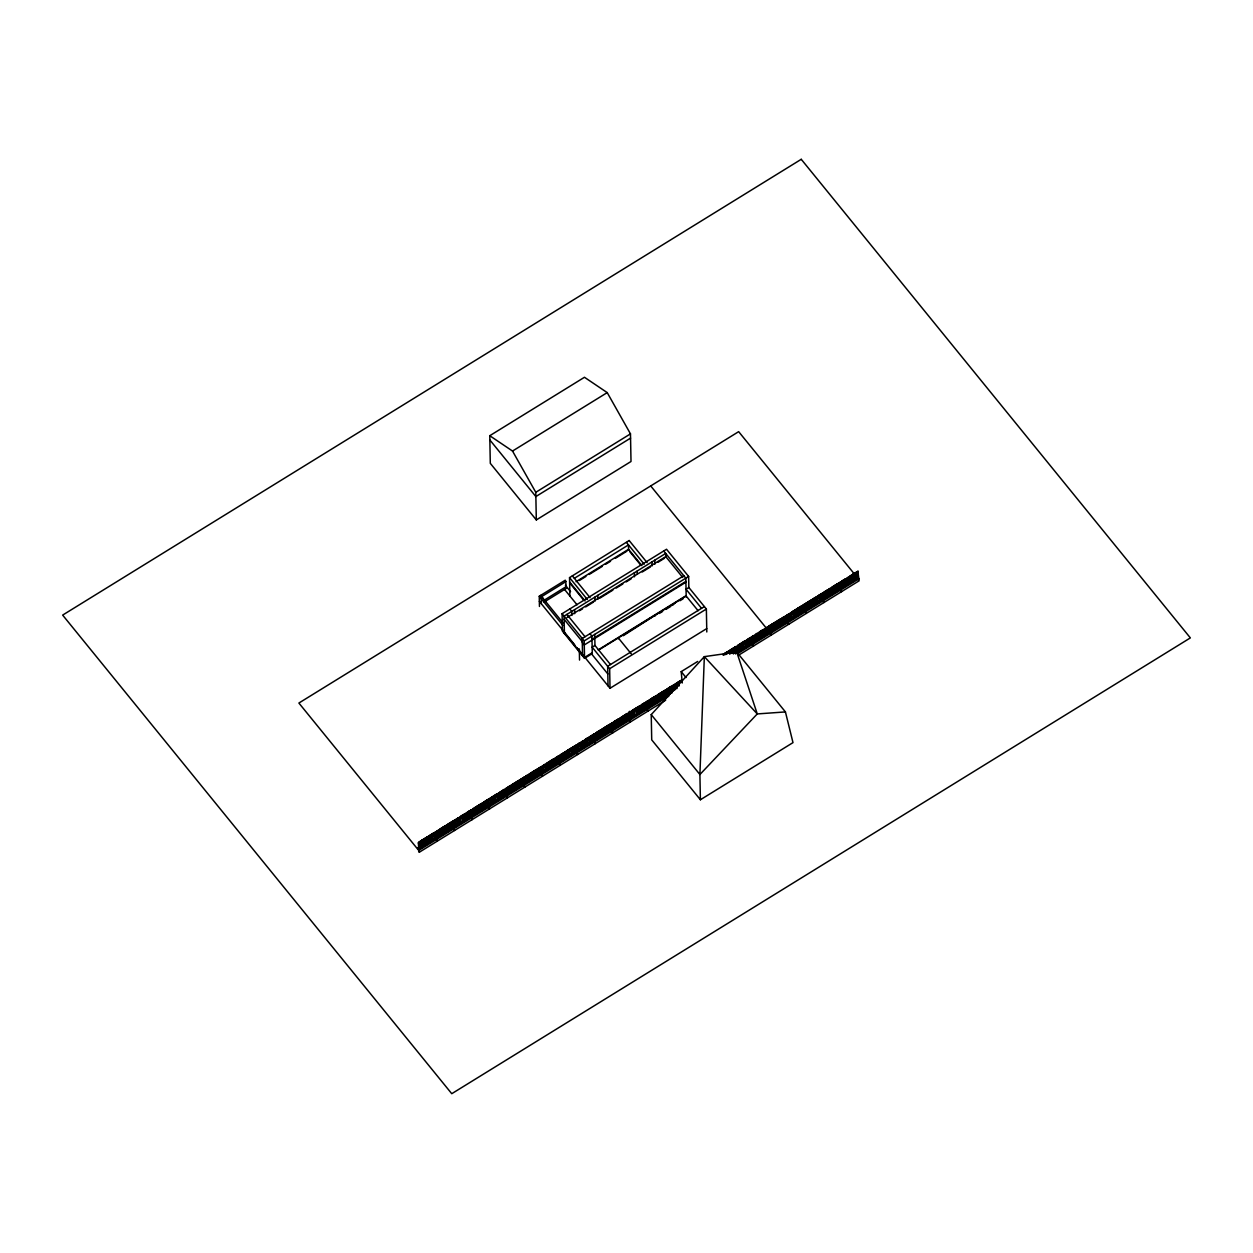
<?xml version="1.0" encoding="UTF-8"?>
<svg xmlns="http://www.w3.org/2000/svg" width="1253" height="1253" viewBox="0 0 1253 1253"><rect width="100%" height="100%" fill="white"/><g stroke="black" fill="none" stroke-linecap="round" stroke-linejoin="round"><path stroke-width="1.5" d="M651.231 714.617L704.343 656.65L736.733 652.03L785.427 711.923L792.992 742.622L700.396 799.759L651.717 739.865L651.231 714.617L699.91 774.511L700.396 799.759M489.766 435.715L584.462 377.278L607.219 392.612L630.478 433.867L631.011 461.496L536.315 519.932L490.299 463.344L489.766 435.715L512.524 451.049L535.783 492.304L536.315 519.932M512.524 451.049L607.219 392.612M535.783 492.304L630.478 433.867M630.557 438.127L535.861 496.564L489.845 439.96M539.448 606.452L539.26 596.24L565.291 580.186L566.372 586.498L543.395 600.688M569.896 596.021L569.535 577.617L629.304 540.435M541.656 596.6L566.278 581.392M542.643 597.822L541.233 598.683L541.343 603.789M574.344 578.322L628.489 544.914L628.583 550.13M576.067 581.69L628.567 549.284L641.865 565.636M544.147 602.051L567.374 587.72M579.356 580.515L585.918 576.458M589.208 574.438L602.333 566.34M605.606 564.304L610.54 561.266M615.458 558.243L626.939 551.148M592.262 653.565L584.54 658.326L562.425 631.136L562.096 613.704L666.533 549.253L688.633 576.443L688.852 587.5L706.363 609.036L706.802 631.982M566.951 617.604L665.766 556.614L682.697 577.445M579.403 610.775L582.551 608.833M585.684 606.906L593.53 602.051M599.576 598.323L612.874 590.116M616.194 588.064L622.835 583.976M626.171 581.925L631.152 578.839M642.209 572.01L650.417 566.951M657.982 562.284L664.215 558.431M683.84 575.754L582.222 638.466L582.551 655.883M584.54 658.326L584.196 640.894L688.633 576.443M591.996 639.312L685.892 581.376M685.908 582.222L584.274 644.935L582.3 642.491M594.736 634.394L594.956 645.452L592.136 647.174L609.647 668.71L610.023 688.273L706.739 628.583M688.852 587.5L686.033 589.239L701.555 608.331M592.246 652.703L584.524 657.48L562.409 630.29M598.386 649.774L686.158 595.614M598.401 650.197L686.174 596.036L698.109 610.728M623.305 635.694L657.668 613.625M659.329 613.453L662.618 611.433M665.891 609.412L670.825 606.374M679.956 600.735L683.073 598.809M704.374 606.593L607.658 666.283L608.034 685.83M609.647 668.71L706.363 609.036M682.118 681.35L681.209 671.624L697.686 661.459M418.533 842.361L420.131 841.734L420.272 848.485L418.862 849.362L418.533 842.361L418.706 851.46M428.698 836.08L427.289 836.957L428.886 836.331L429.027 843.081L427.43 843.708L428.839 842.846M436.342 832.556L435.699 831.757C431.392 835.031 440.711 828.437 436.326 831.741M437.877 830.426C441.009 827.653 434.885 834.968 437.861 837.63L436.451 838.508L435.809 837.709M446.287 825.226L444.878 826.103L446.475 825.476L446.616 832.227L445.019 832.853L446.428 831.992M446.616 832.227L446.632 825.022L448.041 824.145L446.82 825.257L446.961 832.023L448.37 831.146L448.261 825.194L446.851 826.072M455.121 819.775L453.711 820.652L454.04 827.653L455.45 826.776L455.121 819.775L455.45 826.776M455.466 819.572C458.567 816.815 452.599 823.91 455.794 826.573L457.204 825.696L457.094 819.744L455.685 820.621M458.614 817.614L457.22 818.491L458.817 817.864L458.958 824.615L457.345 825.241L458.755 824.38M463.876 814.372L462.467 815.249L464.08 814.622L464.205 821.373L462.608 821.999L464.017 821.138M464.221 814.168C467.322 811.411 461.355 818.507 464.55 821.169L465.959 820.292L465.85 814.34L464.44 815.217M467.385 812.21L465.975 813.087L467.573 812.461L467.714 819.211L466.1 819.838L467.51 818.976M472.914 809.172L473.039 815.922L471.645 816.799L471.504 810.284L469.468 810.926L472.914 809.172L471.504 810.033M473.054 808.702C476.124 804.614 469.515 818.24 474.793 814.842C475.999 804.363 471.41 809.266 473.383 815.719M476.218 806.76L474.809 807.621L476.406 807.01L476.547 813.761L474.95 814.387L476.344 813.526M481.465 803.518L480.056 804.379L481.669 803.768L481.794 810.519L480.197 811.145L481.606 810.284M481.81 803.298C484.911 800.557 478.944 807.652 482.139 810.315L483.548 809.438L483.439 803.486L482.029 804.363M484.974 801.356L483.564 802.218L485.162 801.607L485.303 808.357L483.705 808.984L485.099 808.122M490.299 798.067L488.889 798.928L489.234 805.945L490.643 805.068L490.503 798.302L487.057 800.056L488.466 799.195L489.109 800.275L506.337 789.641C501.607 789.766 512.9 784.864 506.682 788.325M490.972 804.865L490.643 797.848L492.053 796.986L490.847 798.098L490.972 804.865L492.382 803.987L492.272 798.036L490.863 798.913M493.807 795.906L492.398 796.767L493.995 796.141L494.136 802.907L492.539 803.533L493.933 802.656M499.054 792.663C496.501 793.415 501.858 793.509 499.399 799.665L497.786 800.291L499.399 799.665M499.493 796.908L499.399 792.444L500.808 791.583L499.602 792.695L499.743 799.461L501.137 798.584L501.028 792.632L499.618 793.509M502.563 790.502L501.153 791.363L502.751 790.737L502.892 797.503L501.294 798.13L502.704 797.253M511.396 785.051L509.987 785.913L511.584 785.286L511.725 792.053L510.128 792.679L511.537 791.802M520.152 779.648L518.742 780.509L520.34 779.883L520.481 786.649L518.883 787.276L520.293 786.398M528.985 774.197C526.432 774.949 531.789 775.043 529.314 781.199L527.717 781.825L529.314 781.199M529.659 780.979L529.33 773.978L530.739 773.117L529.518 774.229L529.659 780.979L531.068 780.118L530.959 774.166L529.549 775.027M537.741 768.794L536.331 769.655L537.944 769.029L538.07 775.795L536.472 776.421L537.882 775.544M538.414 775.576L538.085 768.575L539.495 767.713L538.289 768.825L538.414 775.576L539.824 774.714L539.714 768.762L538.304 769.624M546.574 763.343C544.021 764.095 549.378 764.189 546.903 770.344L545.306 770.971L546.903 770.344M547.248 770.125L546.919 763.124L548.328 762.263L547.122 763.375L547.248 770.125L548.657 769.264L548.548 763.312L547.138 764.173M550.083 761.182L548.673 762.043L550.271 761.417L550.412 768.183L548.814 768.809L550.208 767.932M555.33 757.94C552.777 758.691 558.133 758.785 555.674 764.941L554.061 765.567L555.674 764.941M556.003 764.722L555.674 757.72L557.084 756.859L555.878 757.971L556.003 764.722L557.413 763.86L557.303 757.908L555.893 758.77M576.615 744.955L576.756 751.925L575.346 752.787L575.033 746.6L576.443 745.723L559.464 756.843L558.838 755.778L557.428 756.64L560.858 754.886L559.261 755.512L559.59 762.513L560.999 761.652L560.89 755.7L559.277 756.326M564.163 752.489L562.754 753.351L564.367 752.724L564.508 759.49L562.895 760.117L564.304 759.24M564.508 759.49L564.508 752.27L565.917 751.408L564.711 752.52L564.852 759.271L566.246 758.41L566.137 752.458L564.727 753.319M567.672 750.328L566.262 751.189L567.86 750.563L568.001 757.329L566.403 757.955L567.813 757.078M572.919 747.086L571.509 747.947L573.122 747.321L573.263 754.087L571.65 754.713L573.06 753.836M573.263 754.087L573.263 746.866L574.673 746.005L573.467 747.117L573.608 753.867L575.002 753.006L574.892 747.054L573.482 747.916M611.824 724.265L577.069 745.707L576.427 744.924C572.01 748.166 582.081 741.447 576.443 745.065M581.752 741.635C578.526 743.812 584.478 739.599 581.831 745.41M582.097 748.636L580.484 749.263L582.097 748.636L582.097 741.416L583.506 740.554L582.3 741.666L582.441 748.417L583.835 747.555L583.726 741.604L582.316 742.465M585.261 739.474C582.708 740.21 588.064 740.319 585.59 746.475L583.992 747.101L585.59 746.475M590.508 736.231C587.626 737.688 593.389 735.292 590.617 741.494M590.852 743.233L589.239 743.859L590.852 743.233L590.852 736.012L592.262 735.151L591.056 736.263L591.197 743.013L592.606 742.152L592.481 736.2L591.071 737.062M612.231 723.185C616.617 719.895 607.298 726.474 611.605 723.2L611.934 730.217L610.54 731.079L610.227 724.892L611.621 724.015L594.642 735.135L594.016 734.07L592.606 734.931L596.036 733.177L594.439 733.804L594.768 740.805L596.177 739.943L596.068 733.992L594.455 734.618M602.85 728.604L601.44 729.481L603.053 728.854L603.179 735.621L601.581 736.231L602.991 735.37M619.233 718.862C621.739 715.322 616.586 723.373 619.374 725.628L620.768 724.767L620.783 717.546L622.193 716.669L620.987 717.781L621.112 724.547L622.522 723.686L622.412 717.734L621.002 718.596M632.781 710.138L631.371 711.015L632.969 710.388L633.11 717.139L631.512 717.765L632.906 716.904M638.028 706.896L636.618 707.773L638.231 707.146L638.372 713.897L636.759 714.523L638.169 713.662M638.372 713.897L638.372 706.692L639.782 705.815L638.576 706.927L638.717 713.693L640.111 712.816L640.001 706.88L638.591 707.741M650.37 699.284L648.96 700.161L650.558 699.534L650.699 706.285L649.101 706.911L650.511 706.05M655.617 696.041L654.207 696.919L655.82 696.292L655.961 703.043L654.348 703.669L655.758 702.808M655.961 695.838C659.062 693.097 653.095 700.176 656.306 702.839L657.7 701.962L657.59 696.01L656.18 696.887M659.125 693.88L657.715 694.757L659.313 694.131L659.454 700.881L657.856 701.508L659.266 700.646M667.959 688.43L666.549 689.307L668.162 688.68L668.288 695.431L666.69 696.057L668.1 695.196M673.206 685.187C670.324 686.66 676.087 684.248 673.315 690.466M673.66 690.246L673.55 684.984L674.96 684.107L673.754 685.219L673.863 690.497M676.714 683.026C673.628 684.89 679.565 681.413 676.792 687.49M722.824 654.567L724.422 653.941L723.028 654.818M729.481 650.464C726.145 652.891 731.987 648.255 729.747 653.674M729.904 654.035L729.826 650.244L731.235 649.383L730.029 650.495L730.092 653.471M737.109 646.125C739.615 642.585 734.462 650.636 737.25 652.876L738.659 652.014L738.659 644.794L740.069 643.932L738.863 645.044L739.004 651.795L740.413 650.933L740.288 644.982L738.878 645.843M741.823 642.852L740.413 643.713L742.027 643.087L742.152 649.853L740.554 650.479L741.964 649.602M747.07 639.61C744.517 640.361 749.874 640.455 747.414 646.611L745.801 647.237L747.414 646.611M747.759 646.391L747.414 639.39L748.824 638.529L747.618 639.641L747.759 646.391L749.169 645.53L749.043 639.578L747.634 640.44M750.578 637.448L749.169 638.31L750.782 637.683L750.907 644.449L749.31 645.076L750.719 644.199M755.904 634.159C752.834 636.023 758.754 632.546 755.998 638.623M756.248 641.16L754.635 641.787L756.248 641.16L756.248 633.94L757.658 633.078L756.452 634.19L756.593 640.941L758.002 640.079L757.877 634.128L756.483 634.989M759.412 631.998C756.859 632.749 762.216 632.843 759.741 638.999L758.143 639.625L759.741 638.999M763.453 629.867C765.959 626.328 760.806 634.363 763.594 636.618L765.003 635.757L765.003 628.536L766.413 627.675L765.207 628.787L765.348 635.537L766.758 634.676L766.632 628.724L765.238 629.586M768.167 626.594L766.758 627.455L768.371 626.829L768.512 633.595L766.899 634.222L768.308 633.345M777.001 621.143C774.448 621.88 779.805 621.989 777.346 628.145L775.732 628.771L777.346 628.145M782.264 617.901C778.896 620.423 784.691 615.646 782.311 620.877M782.592 624.902L780.995 625.529L782.592 624.902L782.608 617.682L784.002 616.821L782.796 617.933L782.937 624.683L784.347 623.822L784.237 617.87L782.827 618.731M785.756 615.74C783.203 616.476 788.56 616.586 786.101 622.741L784.488 623.367L786.101 622.741M794.59 610.289L793.18 611.151L794.794 610.524L794.935 617.29L793.321 617.917L794.731 617.04M794.935 617.29L794.935 610.07L796.344 609.209L795.138 610.321L795.279 617.071L796.673 616.21L796.563 610.258L795.154 611.119M803.345 604.886L801.936 605.747L803.549 605.121L803.69 611.887L802.077 612.513L803.486 611.636M812.179 599.435L810.769 600.297L812.383 599.67L812.524 606.436L810.91 607.063L812.32 606.186M812.524 606.436L812.524 599.216L813.933 598.354L812.727 599.467L812.868 606.217L814.278 605.356L814.152 599.404L812.743 600.265M820.934 594.032L819.54 594.893L821.138 594.267L821.279 601.033L819.666 601.659L821.075 600.782M821.279 601.033L821.279 593.812L822.688 592.951L823.033 599.952L821.42 600.579L824.662 598.574L824.521 591.808L823.315 592.92M829.768 588.565L828.374 589.443L829.972 588.816L830.112 595.582L828.499 596.193L829.909 595.332M830.112 588.362C833.214 585.621 827.262 592.716 830.457 595.363L831.867 594.502L831.741 588.55L830.347 589.411M838.523 583.162L837.129 584.039L838.727 583.412L838.868 590.179L837.255 590.789L838.664 589.928M838.868 590.179L838.868 582.958L840.277 582.081L840.92 582.88M838.993 588.91L842.455 587.97L842.314 581.204L840.904 582.065M847.373 577.711C844.632 578.886 850.192 577.445 847.482 583.663M847.701 577.508C850.818 574.767 844.851 581.862 848.046 584.509L849.456 583.647L849.346 577.696L847.936 578.557M850.865 575.55L849.456 576.427L851.069 575.8L851.21 582.567L849.597 583.178L851.006 582.316M856.128 572.308L854.718 573.185L856.316 572.558L856.457 579.325L854.859 579.935L856.253 579.074M857.569 576.881L858.258 578.056L856.801 579.105L856.472 572.104L857.866 571.227L859.104 580.828L739.16 654.849M435.731 832.963L436.075 831.679L436.451 838.508M541.688 767.181L543.301 766.554L543.41 772.506L542.001 773.367L541.86 766.852L539.839 767.494L543.269 765.74L541.86 766.617M558.854 755.919L559.402 762.482M594.032 734.195L594.752 740.664M611.621 723.341L612.357 729.951L613.766 729.089L613.657 723.138L612.044 723.748M647.55 708.243L647.159 701.414L647.128 708.493L645.718 709.37L648.944 707.365L647.55 708.243L646.893 707.444M664.513 697.404L664.748 690.56L664.936 697.357M682.337 679.706L682.259 681.287M734.775 648.428C738.972 643.228 731.705 650.244 734.744 647.221L735.386 648.005M769.953 626.719L769.937 625.654L785.976 616.617M805.209 609.757L805.867 610.54C810.472 607.329 800.432 613.531 805.444 610.806L805.475 603.727L805.381 605.309L799.116 609.177M840.324 583.287L840.653 582.019L841.045 588.832M418.549 842.956L420.131 841.734M455.325 820.026L451.879 821.78L453.288 820.903L453.931 821.702M459.162 817.645C461.668 814.105 456.515 822.156 459.303 824.411L460.712 823.534L460.587 817.582L459.193 818.46M641.724 704.985C638.482 704.985 644.809 705.956 641.865 711.735L640.267 712.362L641.865 711.735M682.165 680.034L680.567 680.661L682.227 680.238M789.876 613.563C792.397 610.007 787.229 618.058 790.016 620.313L791.426 619.452L791.316 613.5L789.907 614.362M816.236 597.305C818.742 593.75 813.573 601.8 816.361 604.056L817.77 603.194L817.661 597.242L816.251 598.104M821.623 600.813L821.482 594.063L824.521 591.808M840.653 582.019L840.622 589.098L839.212 589.959L839.071 583.193L842.314 581.204M858.321 571.572L856.472 572.104M442.607 829.188L434.321 833.433L434.634 839.635L436.028 838.758L436.075 831.679M436.138 832.305L437.751 831.679M441.056 829.282L439.646 830.144L439.96 836.346L441.369 835.469L441.26 829.517M441.401 829.063L442.998 828.437L443.123 834.388C438.675 839.212 442.967 819.07 441.714 835.265M453.743 821.451L455.34 820.825M467.714 819.211L467.745 812.805L469.155 811.944L469.468 818.131L467.855 818.757L469.468 818.131M471.332 810.597L472.929 809.971M488.921 799.743L490.518 799.116M494.481 802.703L494.168 796.501L495.577 795.639L495.89 801.826L494.277 802.453L495.89 801.826M506.51 788.889L508.107 788.262L508.232 794.214L506.619 794.841M512.07 791.833L511.757 785.647L513.166 784.77L513.479 790.972L511.882 791.598L513.479 790.972M520.825 786.43L520.512 780.243L521.921 779.382L522.235 785.568L520.637 786.195L522.235 785.568M524.099 778.035L525.696 777.408L525.821 783.36L524.412 784.221L524.067 777.22L525.68 776.594L522.25 778.348L523.644 777.486L524.287 778.567L541.265 767.431L539.855 768.308L540.168 774.495L541.578 773.634L541.609 766.554M568.032 750.923L569.645 750.296L569.755 756.248C565.322 761.072 569.598 740.915 568.345 757.11M576.866 745.472L578.479 744.846L578.588 750.798L577.179 751.659L576.537 750.876M585.621 740.069L587.234 739.442L587.344 745.394C582.911 750.218 587.187 730.06 585.934 746.255M629.648 712.894L631.246 712.284L631.355 718.22L629.946 719.097C632.843 706.817 626.155 710.796 629.539 719.363L627.925 719.974L631.355 718.22M633.11 717.139L633.141 710.733L634.551 709.871L634.864 716.058L633.251 716.685L634.864 716.058M647.237 702.04L648.835 701.414L648.944 707.365M664.826 691.186L666.424 690.56L666.549 696.511L665.139 697.388L664.795 690.387L666.408 689.761L662.962 691.515L664.372 690.638L665.014 691.719L681.992 680.598L680.786 681.71M735.182 647.77L736.795 647.143L736.701 652.844M742.496 649.634L742.183 643.447L743.593 642.57L743.906 648.772L742.309 649.399L743.906 648.772M733.631 653.612L733.35 648.897L752.614 637.871L752.693 636.289L752.661 643.369L751.252 644.23L750.939 638.043L752.348 637.166L735.119 647.989M752.771 636.916L754.384 636.289L754.494 642.241L753.084 643.102L752.442 642.319M759.772 632.593L761.385 631.966L761.495 637.918C757.063 642.742 761.338 622.584 760.085 638.779M769.937 625.654L770.25 632.514L768.653 633.141L768.543 627.189L769.937 626.312L723.795 654.974M770.36 626.061L771.973 625.435L772.083 631.387L770.673 632.248L770.031 631.465M777.377 621.739L778.974 621.112L779.084 627.064C774.652 631.888 778.927 611.73 777.69 627.925M787.777 615.098L787.839 621.66L786.445 622.522L786.132 616.335L787.792 615.943M787.949 615.207L789.562 614.581L789.672 620.533L788.262 621.394L787.698 614.69M805.554 604.353L807.151 603.727L807.261 609.678M823.143 593.499L824.74 592.873M840.732 582.629L842.329 582.019M854.389 574.203L852.98 575.064L853.293 581.267L854.703 580.405L854.593 574.454M418.502 843.598L469.342 812.007M470.924 811.255L470.893 810.19L471.222 817.05L469.812 817.927L469.687 811.975L506.087 789.155L504.677 790.016L504.99 796.219L506.4 795.342L506.087 788.482L506.698 789.139M506.447 789.108L522.125 779.444M523.691 778.693L524.02 777.408L523.989 784.488L522.579 785.349L522.47 779.413L574.892 746.882M575.237 746.835L576.646 745.974M629.413 713.411L612.247 724.5L623.211 717.734M629.836 713.145L645.248 703.45M645.718 709.37L645.593 703.419L664.591 691.687M664.763 691.421L682.196 680.833M786.445 622.522L786.32 616.57L838.743 584.039M858.101 572.292L838.899 583.773L840.92 583.381M418.737 843.692L429.716 836.926M432.849 834.984L435.981 833.057M453.57 822.203L436.091 832.54M453.931 821.984L458.629 819.086M461.762 817.144L469.593 812.304M471.52 811.13L488.498 800.009L487.088 800.871L487.401 807.073L488.811 806.196C486.978 796.861 488.968 801.544 495.374 796.61M508.264 788.45L520.794 780.713M541.876 767.713L559.12 757.063M578.62 745.034L586.467 740.194M589.599 738.252L594.298 735.354M612.231 724.281L629.476 713.646M639.234 707.632L629.836 713.427L629.194 712.346L629.539 719.363M642.366 705.69L646.814 702.306L645.593 703.419M647.425 702.573L664.654 691.938M725.612 654.317L734.775 648.208M752.959 637.448L768.637 627.769M772.114 625.623L786.226 616.915M788.137 615.724L805.381 605.089M808.874 602.944L821.404 595.206M823.331 594.016L840.309 583.084M851.883 576.396L840.669 582.864M855.016 574.469L857.898 572.041L856.692 573.154M425.018 840.043L429.716 837.129M432.849 835.203L435.731 832.744M445.739 827.246L453.57 822.407M453.931 822.203L458.629 819.29M461.762 817.363L469.593 812.524M474.652 809.407L471.269 810.816M477.785 807.465L488.513 800.401M498.506 794.684L506.353 789.844M508.264 788.67L520.809 780.932M532.118 773.931L524.036 778.473M536.832 771.034L541.28 767.838M548.156 764.048L541.625 767.4M552.855 761.151L558.854 756.577L557.444 757.454L557.757 763.641L559.167 762.779L559.277 756.107M578.635 745.237L586.467 740.398M589.599 738.471L594.032 734.869L592.638 735.746L592.935 741.933L594.345 741.071L594.016 734.07M639.234 707.835L627.816 714.022L628.129 720.224M642.366 705.909L646.83 702.698M677.544 684.201L662.994 692.314L663.307 698.516L664.716 697.639L664.638 691.092M725.628 654.536L730.327 651.623M754.541 636.681L768.637 627.988M772.13 625.827L775.262 623.9M778.395 621.958L786.226 617.134M795.984 611.104L787.902 615.427M808.874 603.147L821.404 595.41M823.331 594.235L840.575 583.6M845.618 580.484L851.883 576.615M855.032 574.673L857.913 572.433M664.074 696.292L665.594 700.239L419.332 852.212L417.813 848.265L421.008 846.292M436.169 837.004L439.302 834.843M442.434 833.135L448.699 829.047M460.023 822.266L453.758 826.134L453.68 827.732M462.576 820.637L467.855 817.222M471.347 815.28L474.48 813.134M478.568 810.754L486.571 805.82M517.505 786.806L520.637 784.864M528.139 780.165L531.35 778.191M536.143 775.231L539.792 772.835M545.744 769.311L551.116 765.849M553.732 764.377L557.381 761.981M563.333 758.457L576.537 750.155L578.573 749.983M584.728 745.316L587.861 743.389M590.993 741.447L594.376 739.818M619.295 723.921L624.62 720.71M636.884 713.067L642.194 709.637M654.473 702.213L659.798 698.782M736.78 651.482L739.912 649.336M745.629 645.953L750.876 642.57M765.332 633.861L768.465 631.716M802.092 611.182L805.225 609.256M811.192 605.497L822.814 598.182L824.834 598.01L810.895 606.248M828.781 594.642L834.122 591.197M837.27 589.474L840.403 587.328M847.028 583.459L851.727 580.343M854.859 578.62L858.242 576.772L855.11 578.714M418.831 847.936L421.963 846.01M436.42 837.082L439.552 835.156M442.685 833.214L450.516 828.39M454.009 826.228L460.274 822.36M463.406 820.433L468.105 817.536M471.598 815.374L474.73 813.448M480.995 809.579L488.827 804.739M492.319 802.593L497.018 799.68M509.908 791.739L513.041 789.797M517.74 786.9C522.861 782.718 522.924 783.783 525.821 783.36M527.497 780.885L541.609 772.177M545.086 770.015L551.367 766.147M554.499 764.22L559.198 761.323M562.675 759.161L576.787 750.469M584.979 745.41L588.111 743.483M591.244 741.541L594.376 739.615M597.869 737.453L594.486 739.082M608.833 730.687L611.965 728.745M612.325 728.541L617.024 725.628M620.157 723.701L624.855 720.804M633.047 715.745L629.664 717.374M637.746 712.847L642.444 709.95M647.503 706.817L650.636 704.891M655.335 701.993L664.748 696.182M668.225 694.037L664.842 695.666M737.015 651.576L740.163 649.649M743.295 647.707L751.127 642.883M765.583 633.955L768.716 632.029M794.496 616.116L797.628 614.174M802.327 611.276L805.46 609.35M812.085 605.262L823.049 598.495M828.108 595.363L840.653 587.626M847.263 583.553L851.962 580.64M421.963 846.229L418.643 848.312L420.053 847.435M426.662 843.316L429.795 841.389M432.661 839.667L434.258 839.04L432.849 839.902M436.232 837.458L450.516 828.593M462.576 821.185L468.121 817.739M470.987 816.001L469.593 816.862L471.191 816.251M471.41 815.734L476.532 812.946L475.122 813.823M479.429 810.754L488.842 804.959M492.319 802.797L497.425 799.696M497.77 799.477L499.164 798.615M501.263 797.315L502.876 796.689L501.466 797.566M509.908 791.943L513.464 790.157L511.851 790.784M516.189 788.074L541.359 771.864M545.102 770.235L551.946 766.053M554.03 764.753L559.198 761.526M578.369 749.733L561.125 760.383L562.722 759.757M588.879 743.248L583.961 746.287L585.37 745.41M589.223 743.045L590.633 742.168M592.716 740.883L594.126 740.006M604.713 733.475L594.486 739.301M608.833 730.906L611.73 728.666M617.056 725.863L612.075 728.228M619.139 724.579L624.855 721.008M627.91 719.175L629.304 718.298M629.726 718.047L633.047 715.964M664.748 696.402L647.253 706.52M668.225 694.24L664.842 695.869M737.03 651.826L740.382 650.119L738.784 650.746M743.295 647.926L751.127 643.087M757.752 638.999L761.276 636.869M763.375 635.569L768.716 632.232M772.208 630.118L773.618 629.257M775.372 628.176L773.962 629.037L775.56 628.411M775.717 627.957L777.314 627.33L775.905 628.207M784.472 622.553L787.871 620.407M788.231 620.188L791.363 618.262M797.628 614.393L793.306 617.102L794.715 616.241M798.553 613.86L799.962 612.999M802.061 611.699L807.245 608.864L805.632 609.491M824.975 597.556L826.385 596.679M828.108 595.582L842.423 587.156L841.014 588.017M847.263 583.757L852.729 580.421M854.828 579.137L857.992 576.693M422.339 846.386L423.561 845.274M430.75 841.202L429.152 841.828M431.095 840.982L432.504 840.121M436.436 837.693L437.642 836.581M441.683 834.451L442.889 833.339M444.846 832.509L443.233 833.135M445.191 832.29L446.397 831.178M448.699 830.128L449.905 829.016M457.188 824.897L455.575 825.508M457.533 824.678L458.739 823.566M459.271 823.597C464.628 819.556 449.78 829.752 455.231 825.727M461.026 822.516L462.232 821.404M462.78 821.435L463.986 820.323M468.027 818.193L469.249 817.081M471.614 815.985L472.82 814.873M481.779 809.704L480.165 810.331M483.533 808.624L481.919 809.25M483.877 808.42L485.083 807.308M485.631 807.339L486.837 806.227M487.37 806.259L488.858 806.008M497.613 799.931L496.016 800.557M497.958 799.727L499.367 798.85M506.792 794.277L507.998 793.165M509.955 792.319L508.342 792.945M510.3 792.115L511.506 791.003M513.808 789.954L515.014 788.842M522.219 784.754L520.606 785.38M522.564 784.55L523.958 783.673M524.38 783.423L525.79 782.545M527.889 781.261L529.095 780.149M533.136 778.019L534.358 776.907M536.3 776.061L534.702 776.688M536.644 775.858L537.85 774.746M540.153 773.696L541.562 772.819M548.642 768.449L547.028 769.076M548.986 768.246L550.192 767.134M550.74 767.165L552.134 766.288M554.233 765.003L555.439 763.891M559.151 761.965L557.538 762.591M563.067 759.553L564.273 758.441M566.575 757.392L567.781 756.279M573.232 753.272L571.634 753.899M574.986 752.192L573.373 752.818M575.331 751.988L576.74 751.111M578.902 749.764L580.123 748.652M589.067 743.499L587.469 744.125M589.411 743.28L590.821 742.418M592.92 741.118L594.329 740.257M599.654 736.968L598.057 737.594M601.409 735.887L599.811 736.513M601.753 735.668L602.959 734.556M604.917 733.725L603.304 734.352M605.262 733.506L606.468 732.394M615.834 726.975L617.243 726.114M619.342 724.814L620.548 723.701M624.605 721.571L625.811 720.459M627.753 719.629L626.155 720.256M628.098 719.41L629.507 718.549M631.34 717.421L629.304 717.593M631.684 717.202L632.89 716.089M640.095 712.017L638.482 712.644M640.44 711.798L641.646 710.686M642.194 710.717L643.588 709.856M645.687 708.556L647.096 707.694M654.176 703.325L652.578 703.951M654.52 703.105L655.742 701.993M657.684 701.163L656.071 701.79M658.029 700.944L659.235 699.832M664.685 696.84L663.088 697.467M666.518 695.713L664.497 695.885M666.862 695.493L668.068 694.381M737.218 652.077L738.44 650.965M745.629 646.877L744.031 647.503M745.974 646.673L747.195 645.561M749.137 644.715L747.54 645.342M749.482 644.512L750.688 643.4M761.479 637.104L759.866 637.73M761.824 636.9L763.03 635.788M763.578 635.819L764.784 634.707M772.067 630.572L770.031 630.745M772.412 630.369L773.806 629.492M784.315 623.007L782.718 623.634M784.66 622.804L785.866 621.692M787.824 620.846L786.211 621.472M788.247 620.595L789.656 619.718M790.001 619.515L791.207 618.402M798.412 614.315L796.798 614.941M798.756 614.111L800.166 613.234M802.249 611.95L803.471 610.837M805.413 609.992L803.815 610.618M810.738 606.703L809.14 607.329M811.083 606.483L812.304 605.371M814.246 604.541L812.649 605.168M814.591 604.322L815.797 603.21M816.345 603.241L817.551 602.129M823.002 599.138L821.404 599.764M825.179 597.791L826.588 596.929M826.933 596.71L828.343 595.848M828.687 595.629L829.893 594.517M837.098 590.445L835.485 591.071M837.443 590.226L838.649 589.114M844.522 585.856L845.728 584.744M852.933 580.672L851.32 581.298M853.277 580.452L854.687 579.591M855.032 579.372L856.238 578.26M858.18 577.429L856.582 578.056M752.693 644.903L753.554 645.968L752.818 642.664M770.25 632.514L770.642 631.042M418.674 849.33L420.068 848.25L419.943 841.483M437.532 830.629L437.673 837.396L434.634 839.635M441.51 835.015L443.123 834.388M455.262 826.541L452.02 828.531L453.633 827.904L453.555 821.357M472.71 808.921L472.851 815.687L469.812 817.927M473.195 815.468L474.793 814.842M490.784 804.614L492.382 803.987M529.471 780.744L531.068 780.118M538.226 775.341L539.824 774.714M547.06 769.89L548.657 769.264M555.815 764.487L557.413 763.86M568.142 756.875L569.755 756.248M585.746 746.021L587.344 745.394M620.439 717.75L620.58 724.516L619.374 725.628M642.022 711.281C645.875 709.37 639.656 713.63 641.959 708.305M738.315 645.013L738.456 651.764L737.25 652.876M747.555 646.156L749.169 645.53M759.898 638.544L761.495 637.918M764.659 628.755L764.8 635.506L763.594 636.618M768.653 633.141L772.083 631.387M777.486 627.69L779.084 627.064M786.242 622.287L789.672 620.533M807.418 609.224C811.271 607.298 805.053 611.558 807.355 606.248M833.308 587.892L833.417 593.17L832.008 594.032L833.621 593.421C834.811 582.943 830.222 587.845 832.211 594.282M842.11 580.953L842.251 587.72L839.212 589.959M858.43 577.946L856.801 579.105M420.616 848.281L422.026 847.404C423.655 831.35 416.403 851.367 422.026 847.404M422.371 847.2L423.78 846.323C425.394 830.269 418.157 850.286 423.78 846.323M424.125 846.12L425.534 845.242C427.148 829.188 419.896 849.205 425.534 845.242M425.879 845.039L427.273 844.162C428.902 828.108 421.65 848.124 427.273 844.162M429.372 842.877L430.781 842C432.41 825.946 425.159 845.963 430.781 842M431.126 841.797L432.536 840.92C433.413 829.439 429.34 836.659 430.922 841.546M432.88 840.716L434.29 839.839C435.903 823.785 428.667 843.802 434.29 839.839M438.205 837.427L439.615 836.55C441.244 820.48 433.992 840.512 439.615 836.55M443.468 834.185L444.862 833.308C446.491 817.238 439.239 837.27 444.862 833.308M448.715 830.943L450.125 830.066C451.753 813.996 444.502 834.028 450.125 830.066M450.469 829.862L451.879 828.985C453.492 812.915 446.256 832.947 451.879 828.985M461.057 823.331L462.467 822.454C464.08 806.384 456.844 826.416 462.467 822.454M476.892 813.557L478.301 812.68C479.93 796.61 472.679 816.643 478.301 812.68M478.646 812.477L480.056 811.599C481.669 795.53 474.433 815.562 480.056 811.599M485.647 808.154L487.057 807.277C488.686 791.207 481.434 811.239 487.057 807.277M496.235 801.622L497.645 800.745C499.258 784.676 492.022 804.708 497.645 800.745M503.236 797.3L504.646 796.422C506.275 780.353 499.023 800.385 504.646 796.422M508.577 793.995L509.971 793.133C511.6 777.064 504.348 797.096 509.971 793.133M513.824 790.753L515.234 789.891C516.862 773.821 509.611 793.854 515.234 789.891M515.578 789.672L516.988 788.81C518.601 772.741 511.365 792.773 516.988 788.81M517.332 788.591L518.726 787.73C520.355 771.66 513.104 791.692 518.726 787.73M526.166 783.141L527.576 782.279C528.453 770.799 524.365 778.003 525.962 782.906M531.413 779.899L532.823 779.037C534.451 762.967 527.2 783 532.823 779.037M533.167 778.818L534.577 777.956C536.206 761.887 528.954 781.919 534.577 777.956M534.921 777.737L536.331 776.876C537.944 760.806 530.708 780.838 536.331 776.876M543.755 772.287L545.165 771.425C546.778 755.355 539.542 775.388 545.165 771.425M550.756 767.964L552.166 767.102C553.795 751.033 546.543 771.065 552.166 767.102M552.51 766.883L553.92 766.022C554.797 754.541 550.709 761.746 552.307 766.648M561.344 761.432L562.754 760.571C564.367 744.501 557.131 764.534 562.754 760.571M570.099 756.029L571.509 755.167C573.138 739.098 565.886 759.13 571.509 755.167M578.933 750.578L580.343 749.717C581.22 738.221 577.147 745.441 578.729 750.343M587.688 745.175L589.098 744.313C590.727 728.244 583.475 748.276 589.098 744.313M596.522 739.724L597.932 738.863C599.56 722.793 592.309 742.825 597.932 738.863M598.276 738.644L599.686 737.782C601.299 721.712 594.063 741.745 599.686 737.782M600.03 737.563L601.44 736.701C603.053 720.632 595.817 740.664 601.44 736.701M603.523 735.401L604.933 734.54C606.562 718.47 599.31 738.503 604.933 734.54M605.277 734.321L606.687 733.459C608.316 717.389 601.064 737.422 606.687 733.459M607.032 733.24L608.441 732.379C610.07 716.309 602.818 736.341 608.441 732.379M608.786 732.159L610.195 731.298C611.809 715.228 604.572 735.26 610.195 731.298M614.111 728.87L615.521 728.009C617.149 711.939 609.898 731.971 615.521 728.009M615.865 727.789L617.275 726.928C618.904 710.858 611.652 730.891 617.275 726.928M617.619 726.709L619.029 725.847C619.906 714.351 615.818 721.571 617.416 726.458M622.866 723.467L624.276 722.605C625.905 706.535 618.653 726.568 624.276 722.605M624.62 722.386L626.03 721.524C627.659 705.455 620.407 725.487 626.03 721.524M626.375 721.305L627.784 720.444C629.398 704.374 622.161 724.406 627.784 720.444M635.208 715.855L636.618 714.977C638.231 698.923 630.995 718.956 636.618 714.977M643.964 710.451L645.373 709.574C646.25 698.093 642.178 705.314 643.76 710.2M651.043 706.081L652.453 705.204C654.082 689.15 646.83 709.167 652.453 705.204M652.797 705L654.207 704.123C655.836 688.069 648.584 708.086 654.207 704.123M659.798 700.678L661.208 699.8C662.837 683.746 655.585 703.763 661.208 699.8M661.553 699.597L662.962 698.72C664.591 682.666 657.339 702.682 662.962 698.72M744.251 648.553L745.66 647.691C747.289 631.622 740.037 651.654 745.66 647.691M761.84 637.699L763.249 636.837C764.126 625.357 760.054 632.561 761.652 637.464M772.428 631.167L773.837 630.306C775.466 614.236 768.214 634.269 773.837 630.306M774.182 630.087L775.591 629.225C777.205 613.156 769.968 633.188 775.591 629.225M779.429 626.845L780.838 625.983C782.467 609.913 775.215 629.946 780.838 625.983M791.771 619.233L793.18 618.371C794.809 602.301 787.557 622.334 793.18 618.371M797.018 615.99L798.427 615.129C800.056 599.059 792.804 619.092 798.427 615.129M798.772 614.91L800.181 614.048C801.81 597.979 794.559 618.011 800.181 614.048M800.526 613.829L801.936 612.968C802.813 601.487 798.741 608.692 800.322 613.594M809.36 608.378L810.769 607.517C812.398 591.447 805.146 611.48 810.769 607.517M814.622 605.136L816.016 604.275C817.645 588.205 810.393 608.238 816.016 604.275M818.115 602.975L819.525 602.113C821.154 586.044 813.902 606.076 819.525 602.113M824.725 592.058L824.85 598.824L823.456 599.686L822.892 592.982M825.194 598.605L826.604 597.744C828.233 581.674 820.981 601.706 826.604 597.744M826.949 597.524L828.358 596.663C829.235 585.167 825.163 592.387 826.761 597.274M833.95 593.202L835.359 592.34C836.988 576.27 829.737 596.303 835.359 592.34M835.704 592.121L837.114 591.259C838.743 575.19 831.491 595.222 837.114 591.259M842.799 587.751L844.193 586.89C845.822 570.82 838.57 590.852 844.193 586.89M844.538 586.67L845.947 585.809C847.576 569.739 840.324 589.771 845.947 585.809M847.701 584.728L846.088 585.339L847.701 584.728L847.561 577.962M851.554 582.347L852.948 581.486C854.577 565.416 847.326 585.449 852.948 581.486M419.332 852.212L419.285 850.082L668.757 696.135M737.516 653.706L859.057 578.714M785.427 711.923L757.266 713.928L699.91 774.511L704.343 656.65L757.266 713.928L736.733 652.03M858.133 571.681L858.211 578.244M856.347 573.373L854.734 573.984L855.047 580.186M857.585 577.946L738.659 431.659L298.887 703.043L417.829 849.33M857.616 578.996L858.227 579.763L858.07 571.258M851.085 576.615L849.487 577.226L849.8 583.428M850.975 581.502L849.581 582.379M847.592 578.776L845.979 579.387L846.292 585.59M849.236 582.582L847.827 583.459M849.456 583.647L848.046 584.509M838.758 584.227L837.145 584.853L837.458 591.04M840.841 588.8L841.499 591.682L840.888 590.93M833.386 592.356L831.976 593.233M830.003 589.63L828.39 590.257L828.703 596.444M831.647 593.436L830.238 594.314M831.867 594.502L830.457 595.363M823.331 593.734L822.688 592.951L822.72 593.938M822.908 594L821.514 594.862M821.169 595.081L819.556 595.708L819.869 601.894M823.064 598.699L822.829 599.451M822.391 598.589L823.91 602.536L823.299 601.785M821.06 599.968L819.65 600.845M817.77 603.194L816.361 604.056M812.398 600.485L810.801 601.111L811.114 607.298M814.278 605.356L812.868 606.217M805.742 604.588L805.099 603.805L803.69 604.666L806.932 602.677L805.522 603.539L805.867 610.54M805.742 605.089L803.721 605.481L804.034 611.668M803.565 605.935L801.967 606.562L802.28 612.748M805.663 610.509L806.321 613.39M794.809 611.339L793.212 611.965L793.525 618.152M796.673 616.21L795.279 617.071M788.137 614.643C792.522 611.339 783.203 617.917 787.51 614.659L788.153 615.442M791.426 619.452L790.016 620.313M785.976 616.789L784.378 617.416L784.691 623.602M787.902 621.472L788.732 624.26L788.121 623.493M782.483 618.951L780.87 619.577L781.183 625.764M784.347 623.822L782.937 624.683M780.619 624.934L779.209 625.795M777.22 622.193L775.623 622.819L775.936 629.006M770.564 626.296L769.922 625.513L768.512 626.375L771.754 624.386L770.344 625.247L770.673 632.248M768.543 627.189L768.841 633.376M768.387 627.643L766.789 628.27L767.102 634.457M770.485 632.217L771.143 635.114L770.532 634.347M650.699 485.929L765.959 627.69M768.277 632.546L766.883 633.407M764.894 629.805L763.484 630.666M766.758 634.676L765.348 635.537M759.631 633.047L758.034 633.673L758.347 639.86M759.522 637.949L758.112 638.811M756.139 635.208L754.525 635.835L754.839 642.022M757.767 639.03L756.373 639.891M758.002 640.079L756.593 640.941M752.943 636.352C757.345 633.047 748.025 639.625 752.333 636.367L752.975 637.15M752.52 636.399L753.084 643.102M754.275 641.191L752.865 642.053M754.494 642.241L751.252 644.23M750.798 638.497L749.2 639.124L749.513 645.311M747.305 640.659L745.692 641.285L746.005 647.472M742.042 643.901L740.445 644.528L740.758 650.714M663.714 550.991L685.83 578.181L686.19 596.882M738.534 646.062L737.14 646.924M740.413 650.933L739.004 651.795M730.045 651.309L731.454 650.432L731.517 653.408M729.7 651.513L728.306 652.39M727.962 652.594L726.552 653.471M726.207 653.674L724.798 654.552M629.319 540.732L647.112 562.628M626.5 542.471L644.199 564.226M629.789 551.618L640.659 564.993M681.209 671.624L686.017 677.544M680.442 681.914L678.828 682.54L679.095 685.767M676.933 684.075L675.336 684.702L675.618 689.416M673.769 686.033L675.179 685.156L675.273 689.62M673.425 686.237L671.827 686.863L671.937 692.815M671.592 693.034C673.112 682.666 668.46 688.054 670.183 693.896M668.178 689.479L666.58 690.105L666.894 696.308M669.854 694.115C671.357 683.746 666.706 689.134 668.444 694.976M572.355 575.879L590.053 597.65M664.403 691.625L647.174 702.275M666.549 696.511L663.307 698.516M569.535 577.617L587.344 599.514M631.434 654.066L618.309 637.918L618.324 638.764M569.629 582.003L585.057 600.97M569.645 582.849L583.882 600.359M662.743 697.67L661.333 698.548M659.344 694.929L657.747 695.556L658.044 701.758M565.385 585.276L570.569 591.667M655.836 697.091L654.238 697.717L654.552 703.92M657.7 701.962L656.306 702.839M564.555 589.458L577.022 604.776M650.589 700.333L648.976 700.96L649.289 707.162M652.233 704.155L650.824 705.032M647.409 701.476C651.795 698.187 642.476 704.766 646.783 701.492L647.425 702.291M650.479 705.235L649.07 706.112M569.817 608.942L571.807 611.386L571.885 615.411M589.944 633.689L591.933 636.132L592.293 654.833L607.815 673.926M646.908 706.943L636.743 713.724L638.137 712.847M646.485 707.146L648.005 711.093L647.143 710.028M594.956 645.452L610.477 664.544M641.755 705.799L640.142 706.41L640.455 712.612M566.889 614.409L585.026 636.728M562.096 613.704L584.196 640.894M638.247 707.961L636.649 708.571L636.963 714.774M564.132 619.342L582.285 641.646M640.111 712.816L638.717 713.693M540.669 595.379L563.239 623.148M633.141 710.733L633.454 716.935M633 711.203L631.387 711.814L631.7 718.016M539.26 596.24L563.036 625.498M539.354 601.346L574.688 644.809M577.116 647.801L610.023 688.273M629.758 718.846L630.416 721.947L629.805 721.195M624.057 721.54L622.647 722.417M620.658 718.815L619.248 719.676M622.302 722.621L620.893 723.498M622.522 723.686L621.112 724.547M615.301 726.944L613.892 727.821M611.605 723.2L612.247 723.999M611.636 724.406L594.408 735.041M613.547 728.024L612.341 729.136L611.715 728.447M613.766 729.089L610.54 731.079M611.746 729.716L612.827 732.801L612.216 732.05M603.069 729.669L601.471 730.295L601.785 736.482M597.712 737.798L596.303 738.675M596.177 739.943L592.935 741.933M593.718 739.709L595.238 743.655L594.611 742.904M590.727 737.281L589.129 737.907L589.443 744.094M585.48 740.523L583.867 741.149L584.18 747.336M587.124 744.329L585.715 745.206M581.972 742.684L580.374 743.311L580.687 749.498M583.835 747.555L582.441 748.417M576.991 751.628L577.038 744.909M576.787 744.846L577.179 751.659M576.458 746.115L559.23 756.765M578.588 750.798L575.346 752.787M576.114 750.563L577.649 754.51L577.022 753.758M576.756 751.925L576.427 744.924M573.138 748.135L571.54 748.761L571.854 754.948M575.002 753.006L573.608 753.867M571.29 754.118L569.88 754.979M567.891 751.377L566.278 752.004L566.591 758.19M564.383 753.539L562.785 754.165L563.098 760.352M566.027 757.36L564.617 758.222M566.246 758.41L564.852 759.271M560.78 760.602L559.574 761.714L558.948 761.01M560.999 761.652L557.757 763.641M558.525 761.417L560.06 765.379L559.433 764.612M559.167 762.779L558.838 755.778M555.549 758.989L553.951 759.616L554.265 765.802M557.193 762.811L555.784 763.672M550.302 762.231L548.689 762.858L549.002 769.044M546.794 764.393L545.196 765.019L545.509 771.206M546.684 769.295L545.274 770.156M544.93 770.376L543.536 771.237M541.891 767.416L541.249 766.632L541.374 773.383M543.41 772.506L540.168 774.495M541.359 772.584L542.001 773.367M541.813 773.336L542.471 776.234L541.844 775.466M537.96 769.843L536.362 770.47L536.676 776.656M539.604 773.665L538.195 774.526M532.603 777.988L531.194 778.849M529.205 775.247L527.607 775.873L527.92 782.06M530.849 779.068L529.439 779.93M523.926 778.786L522.47 779.413M523.347 783.125L524.882 787.088L524.255 786.32M520.371 780.697L518.773 781.324L519.071 787.51M520.261 785.6L518.852 786.461M511.616 786.101L510.002 786.727L510.316 792.914M506.431 788.262L506.823 795.075M508.232 794.214L504.99 796.219M506.619 795.044L507.293 797.942L506.666 797.174M502.782 791.551L501.169 792.178L501.482 798.38M499.274 793.713L497.676 794.339L497.989 800.542M494.027 796.955L492.413 797.581L492.727 803.784M495.671 800.777L494.262 801.638M493.917 801.857L492.507 802.719M490.643 805.068L487.401 807.073M488.169 804.833L489.688 808.796L489.077 808.028M485.193 802.406L483.58 803.032L483.893 809.234M481.685 804.567L480.087 805.193L480.4 811.396M483.548 809.438L482.139 810.315M479.821 810.55L478.427 811.411M476.438 807.809L474.824 808.436L475.138 814.638M474.574 813.792L473.164 814.654M470.877 810.049L471.52 810.848M471.097 811.098L469.687 811.975M471.441 816.768L472.099 819.65L471.488 818.882M467.745 812.805L468.058 819.008M467.604 813.26L465.991 813.886L466.304 820.088M467.494 818.162L466.085 819.023M464.096 815.421L462.498 816.048L462.811 822.25M465.74 819.243L464.33 820.104M465.959 820.292L464.55 821.169M458.849 818.663L457.235 819.29L457.549 825.492M460.712 823.534L459.303 824.411M457.204 825.696L455.794 826.573M453.508 821.952L451.91 822.579L452.223 828.781M453.664 826.667L453.429 827.419M452.991 826.557L454.51 830.504L453.899 829.737M446.507 826.275L444.893 826.902L445.207 833.104M448.151 830.097L446.741 830.974M448.37 831.146L446.961 832.023M441.15 834.42L439.74 835.297M441.369 835.469L439.96 836.346M439.396 835.5L437.986 836.377M436.263 838.476L436.921 841.358M428.918 837.129L427.304 837.756L427.618 843.958M428.808 842.032L427.398 842.909M420.162 842.533L418.753 843.41M421.807 846.355L420.397 847.232M417.813 848.265L419.285 850.082M856.316 572.558L856.457 579.325M851.069 575.8L851.21 582.567M829.972 588.816L830.112 595.582M809.015 608.598C810.221 598.12 805.632 603.022 807.605 609.459M805.475 609.553L805.491 610.618M803.549 605.121L803.69 611.887M787.902 615.646L787.886 614.581L787.542 615.849M770.047 630.964L770.062 632.029M768.371 626.829L768.512 633.595M752.442 641.818L752.473 642.883M750.782 637.683L750.907 644.449M742.027 643.087L742.152 649.853M735.495 653.956L735.166 646.955L735.041 652.735M733.303 653.815C735.166 648.13 730.342 648.318 731.862 653.205M682.165 679.815L682.227 683.01M678.75 685.971C680.097 680.739 675.539 683.543 677.34 686.848M676.918 683.277L677.027 688.539M675.257 602.771L672.469 605.356L672.454 604.51M673.409 685.438L673.519 690.701M665.782 557.475L665.703 553.434L564.069 616.147L564.414 633.579M668.162 688.68L668.288 695.431M659.313 694.131L659.454 700.881M654.802 560.169L654.88 564.195M654.865 615.364L654.88 616.21M655.82 696.292L655.961 703.043M651.983 561.908L652.061 565.933M650.558 699.534L650.699 706.285M647.159 701.414L647.128 708.493M643.619 710.655C644.825 700.192 640.236 705.079 642.209 711.532M637.213 571.023L637.276 574.203M634.394 572.746L634.472 576.787M611.981 723.138L611.997 730.029M603.053 728.854L603.179 735.621M597.838 595.316L597.916 599.357M595.018 597.054L595.097 601.095M579.325 648.913L579.528 660.065M574.61 609.647L574.688 613.688M567.86 750.563L568.001 757.329M550.271 761.417L550.412 768.183M537.944 769.029L538.07 775.795M520.34 779.883L520.481 786.649M511.584 785.286L511.725 792.053M502.751 790.737L502.892 797.503M493.995 796.141L494.136 802.907M485.162 801.607L485.303 808.357M481.669 803.768L481.794 810.519M476.406 807.01L476.547 813.761M471.253 809.971L471.269 811.036M464.08 814.622L464.205 821.373M458.817 817.864L458.958 824.615M453.68 821.67L453.664 820.825L453.32 821.89M435.825 837.208L435.84 838.273M428.886 836.331L429.027 843.081M801.247 159.303L62.65 615.098L451.753 1093.697L1190.35 637.902L801.247 159.303M421.681 840.403L420.288 841.28L421.681 840.403M423.436 839.322L422.026 840.199L423.436 839.322M425.19 838.241L423.78 839.118L425.19 838.241M426.944 837.161L425.534 838.038L426.944 837.161M430.452 834.999L429.043 835.876L430.452 834.999M432.191 833.918L430.781 834.796L432.191 833.918M433.945 832.838L432.536 833.715L433.945 832.838M441.025 828.468L439.631 829.345L441.025 828.468M442.779 827.387L441.369 828.264L442.779 827.387M444.533 826.307L443.123 827.184L444.533 826.307M449.78 823.064L448.386 823.941L449.78 823.064M451.534 821.984L450.125 822.861L451.534 821.984M462.122 815.452L460.712 816.33L462.122 815.452M469.123 811.13L467.714 812.007L469.123 811.13M477.957 805.679L476.563 806.54L477.957 805.679M479.711 804.598L478.301 805.46L479.711 804.598M486.712 800.275L485.318 801.137L486.712 800.275M495.546 794.825L494.152 795.686L495.546 794.825M497.3 793.744L495.89 794.606L497.3 793.744M504.317 789.421L502.907 790.283L504.317 789.421M509.642 786.132L508.232 786.994L509.642 786.132M513.15 783.971L511.741 784.832L513.15 783.971M514.889 782.89L513.495 783.751L514.889 782.89M516.643 781.809L515.234 782.671L516.643 781.809M518.397 780.729L516.988 781.59L518.397 780.729M521.906 778.567L520.496 779.429L521.906 778.567M527.231 775.278L525.821 776.14L527.231 775.278M532.494 772.036L531.084 772.897L532.494 772.036M534.232 770.955L532.823 771.817L534.232 770.955M535.986 769.875L534.577 770.736L535.986 769.875M544.82 764.424L543.41 765.285L544.82 764.424M551.821 760.101L550.427 760.963L551.821 760.101M553.575 759.02L552.166 759.882L553.575 759.02M562.409 753.57L560.999 754.431L562.409 753.57M569.426 749.247L568.016 750.108L569.426 749.247M571.164 748.166L569.755 749.028L571.164 748.166M579.998 742.716L578.604 743.577L579.998 742.716M587.015 738.393L585.605 739.254L587.015 738.393M588.753 737.312L587.359 738.174L588.753 737.312M597.587 731.846L596.193 732.723L597.587 731.846M599.341 730.765L597.932 731.642L599.341 730.765M601.095 729.685L599.686 730.562L601.095 729.685M604.604 727.523L603.194 728.4L604.604 727.523M606.358 726.442L604.948 727.32L606.358 726.442M608.097 725.362L606.687 726.239L608.097 725.362M609.851 724.281L608.441 725.158L609.851 724.281M615.192 720.992L613.782 721.869L615.192 720.992M616.93 719.911L615.536 720.788L616.93 719.911M618.684 718.83L617.275 719.708L618.684 718.83M623.947 715.588L622.537 716.465L623.947 715.588M625.686 714.508L624.292 715.385L625.686 714.508M627.44 713.427L626.03 714.304L627.44 713.427M634.519 709.057L633.125 709.934L634.519 709.057M636.273 707.976L634.864 708.853L636.273 707.976M643.29 703.653L641.881 704.531L643.29 703.653M645.029 702.573L643.635 703.45L645.029 702.573M652.124 698.203L650.714 699.08L652.124 698.203M653.862 697.122L652.468 697.999L653.862 697.122M660.879 692.799L659.47 693.676L660.879 692.799M662.618 691.719L661.224 692.596L662.618 691.719M669.713 687.349L668.303 688.226L669.713 687.349M671.467 686.268L670.057 687.145L671.467 686.268M678.468 681.945L677.059 682.822L678.468 681.945M680.222 680.865L678.813 681.742L680.222 680.865M725.988 652.625L724.579 653.486L725.988 652.625M727.727 651.544L726.333 652.406L727.727 651.544M732.989 648.302L731.58 649.164L732.989 648.302M743.577 641.771L742.168 642.632L743.577 641.771M745.331 640.69L743.922 641.552L745.331 640.69M761.166 630.917L759.757 631.778L761.166 630.917M762.92 629.836L761.511 630.698L762.92 629.836M773.493 623.305L772.099 624.166L773.493 623.305M775.247 622.224L773.837 623.086L775.247 622.224M778.755 620.063L777.346 620.924L778.755 620.063M780.509 618.982L779.1 619.843L780.509 618.982M792.836 611.37L791.442 612.231L792.836 611.37M798.098 608.128L796.689 608.989L798.098 608.128M799.853 607.047L798.443 607.909L799.853 607.047M801.591 605.966L800.197 606.828L801.591 605.966M808.686 601.597L807.277 602.458L808.686 601.597M810.44 600.516L809.031 601.377L810.44 600.516M815.687 597.274L814.278 598.135L815.687 597.274M819.196 595.112L817.786 595.974L819.196 595.112M826.275 590.727L824.866 591.604L826.275 590.727M828.029 589.646L826.62 590.523L828.029 589.646M833.276 586.404L831.867 587.281L833.276 586.404M835.031 585.323L833.621 586.2L835.031 585.323M836.785 584.243L835.375 585.12L836.785 584.243M843.864 579.873L842.455 580.75L843.864 579.873M845.618 578.792L844.209 579.669L845.618 578.792M852.62 574.469L851.21 575.346L852.62 574.469M854.374 573.388L852.964 574.266L854.374 573.388M741.933 648.803L740.523 649.665L741.933 648.803"/></g></svg>
